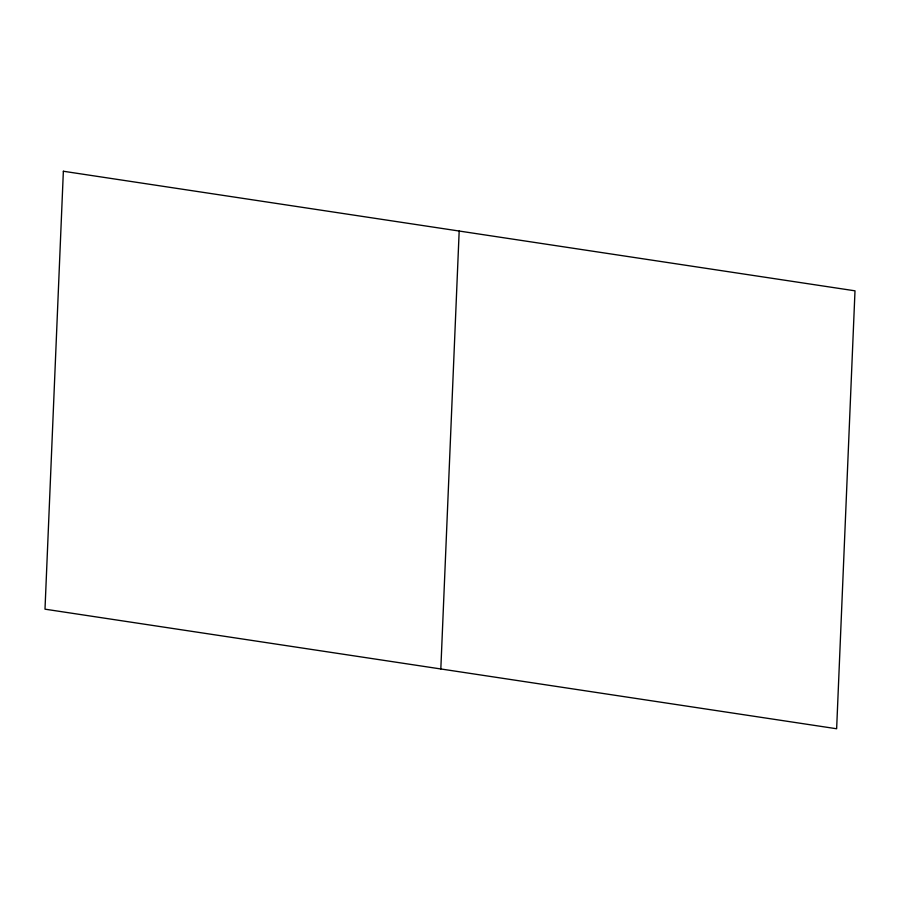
<?xml version="1.0" encoding="UTF-8"?>
<svg xmlns="http://www.w3.org/2000/svg" width="900" height="900" viewBox="0 0 900 900"><rect width="100%" height="100%" fill="white"/><g stroke="black" fill="none" stroke-linecap="round" stroke-linejoin="round"><path stroke-width="1.35" d="M440.82 668.959L459.18 231.041M63.36 171.248L45 609.176L836.64 728.752L855 290.824L63.36 171.248"/></g></svg>
